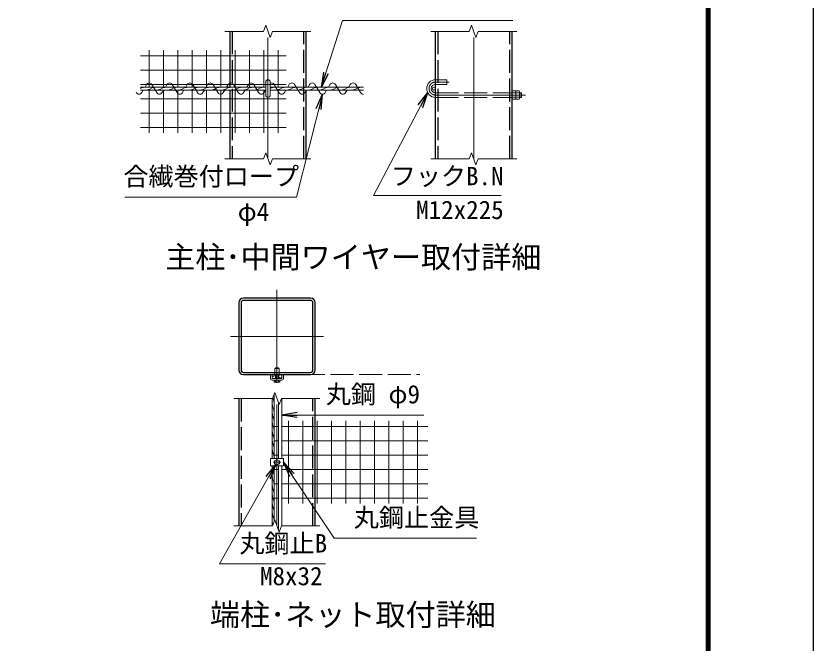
# Model space of a CAD drawing. Units: millimetres, scale not verified. Extents: x -16800 to 16800, y -11880 to 11880.
# Drawn here: x 8461 to 16800, y 261 to 6820 of the extents above; entities that cross this region are included whole.
import ezdxf
from ezdxf.enums import TextEntityAlignment as Align

# ---------------------------------------------------------------- set-up
doc = ezdxf.new("R2010")
doc.units = ezdxf.units.MM
doc.header["$LTSCALE"] = 40
doc.linetypes.add('DASHED', pattern=[7.5, 6, -1.5])
doc.linetypes.add('USER1', pattern=[50.8, 31.75, -6.35, 6.35, -6.35])
for name, color, linetype, lineweight in [('0-0_D-TTL-TXT', 7, 'Continuous', 13), ('0-1_D-STR1', 1, 'Continuous', 25), ('0-2_D-BMK', 2, 'USER1', 13), ('0-3_D-STR3', 3, 'Continuous', 13), ('0-4_D-STR-DIM', 7, 'Continuous', 13), ('0-5_D-STR-TXT', 7, 'Continuous', 13), ('0-7_D-STR2', 7, 'Continuous', 13), ('0-C_D-TTL', 7, 'Continuous', 25)]:
    doc.layers.add(name, color=color, linetype=linetype, lineweight=lineweight)
doc.layers.add('0-8_0', color=7, linetype='Continuous')
doc.styles.add('ＭＳ ゴシック', font='')
doc.styles.get('ＭＳ ゴシック').set_extended_font_data('MS Gothic')

# ---------------------------------------------------------------- blocks, each defined once
blk = doc.blocks.new('_Open')
at = {"layer": '0-8_0'}
blk.add_line((-40, 6.67), (0, 0), dxfattribs=at)
blk.add_lwpolyline([(-40, -6.67), (0, 0), (-40, 0)], dxfattribs=at)

msp = doc.modelspace()

# ---------------------------------------------------------------- linework, layer by layer
at = {"layer": '0-1_D-STR1'}
for p, q in [((10697.29, 6659.41), (10697.29, 6076.74)), ((11497.3, 6076.74), (11497.3, 6659.41)), ((12850.01, 5326.08), (12850.01, 6659.41)), ((13650.01, 6659.41), (13650.01, 5326.08)), ((10697.29, 6044.74), (10697.29, 5326.08)), ((11497.3, 5326.08), (11497.3, 6044.74)), ((11543.57, 3868.48), (10839.57, 3868.48)), ((11543.57, 3844.48), (10839.57, 3844.48)), ((10791.57, 3820.48), (10791.57, 3116.48)), ((10815.57, 3820.48), (10815.57, 3116.48)), ((11567.57, 3116.48), (11567.57, 3820.48)), ((11591.57, 3116.48), (11591.57, 3820.48)), ((10839.57, 3092.48), (11543.57, 3092.48)), ((10839.57, 3068.48), (11543.57, 3068.48)), ((10791.57, 2819.02), (10791.57, 1485.69)), ((11591.57, 1485.69), (11591.57, 2819.02))]:
    msp.add_line(p, q, dxfattribs=at)
at = {"layer": '0-1_D-STR1', "linetype": 'DASHED'}
for p, q in [((10721.29, 6659.41), (10721.29, 5326.08)), ((11473.3, 5326.08), (11473.3, 6659.41)), ((12874.01, 6659.41), (12874.01, 5326.08)), ((13626.01, 5326.08), (13626.01, 6659.41)), ((10815.57, 2819.02), (10815.57, 1485.69)), ((11567.57, 1485.69), (11567.57, 2819.02))]:
    msp.add_line(p, q, dxfattribs=at)
at = {"layer": '0-1_D-STR1'}
for centre, radius, start, end in [((10839.57, 3820.48), 48, 90, 180), ((10839.57, 3820.48), 24, 90, 180), ((11543.57, 3820.48), 48, 0, 90), ((11543.57, 3820.48), 24, 0, 90), ((10839.57, 3116.48), 48, 180, 270), ((10839.57, 3116.48), 24, 180, 270), ((11543.57, 3116.48), 24, 270, 0), ((11543.57, 3116.48), 48, 270, 0)]:
    msp.add_arc(centre, radius, start, end, dxfattribs=at)
at = {"layer": '0-2_D-BMK'}
for p, q in [((11097.29, 5326.08), (11097.29, 6659.41)), ((13250.01, 5326.08), (13250.01, 6659.41)), ((12991.93, 6128.74), (12850.01, 6128.74)), ((12850.01, 5992.74), (13790.01, 5992.74)), ((11191.57, 3953.98), (11191.57, 2982.98)), ((10706.08, 3468.48), (11677.07, 3468.48)), ((11191.57, 1485.69), (11191.57, 2819.02)), ((11151.57, 2152.36), (11231.57, 2152.36))]:
    msp.add_line(p, q, dxfattribs=at)
msp.add_arc((12850.01, 6060.74), 68, 90, 270, dxfattribs=at)
at = {"layer": '0-3_D-STR3', "color": 4}
for p, q in [((9826.6, 6102.74), (9811.2, 6076.74)), ((9883.46, 6102.74), (9933.2, 6018.74)), ((10039.8, 6102.74), (10024.4, 6076.74)), ((10096.66, 6102.74), (10146.4, 6018.74)), ((10253.01, 6102.74), (10237.61, 6076.74)), ((10309.87, 6102.74), (10359.61, 6018.74)), ((10466.21, 6102.74), (10450.82, 6076.74)), ((10523.07, 6102.74), (10572.82, 6018.74)), ((10679.42, 6102.74), (10664.02, 6076.74)), ((10736.28, 6102.74), (10786.02, 6018.74)), ((10892.62, 6102.74), (10877.23, 6076.74)), ((10949.48, 6102.74), (10999.23, 6018.74)), ((11162.69, 6102.74), (11212.43, 6018.74)), ((11319.03, 6102.74), (11303.64, 6076.74)), ((11375.9, 6102.74), (11425.64, 6018.74)), ((11532.24, 6102.74), (11516.84, 6076.74)), ((11589.1, 6102.74), (11638.84, 6018.74)), ((11745.45, 6102.74), (11730.05, 6076.74)), ((11802.31, 6102.74), (11852.05, 6018.74)), ((11958.65, 6102.74), (11943.26, 6076.74)), ((12015.51, 6102.74), (12065.25, 6018.74)), ((9792.25, 6044.74), (9776.85, 6018.74)), ((10005.46, 6044.74), (9990.06, 6018.74)), ((10218.66, 6044.74), (10203.26, 6018.74)), ((10431.87, 6044.74), (10416.47, 6018.74)), ((10645.07, 6044.74), (10629.68, 6018.74)), ((10858.28, 6044.74), (10842.88, 6018.74)), ((11073.29, 6047.8), (11055.11, 6017.09)), ((11284.69, 6044.74), (11269.29, 6018.74)), ((11497.89, 6044.74), (11482.5, 6018.74)), ((11711.1, 6044.74), (11695.7, 6018.74)), ((11924.31, 6044.74), (11908.91, 6018.74))]:
    msp.add_line(p, q, dxfattribs=at)
at = {"layer": '0-3_D-STR3'}
for p, q in [((11073.29, 6128.74), (11073.29, 5992.74)), ((11121.29, 6128.74), (11121.29, 5992.74)), ((9763.96, 6076.74), (11073.29, 6076.74)), ((9763.96, 6044.74), (11073.29, 6044.74)), ((11121.29, 6076.74), (12097.29, 6076.74)), ((11121.29, 6044.74), (12097.29, 6044.74)), ((13650.01, 6036.54), (13650.01, 5948.94)), ((13650.01, 6036.54), (13686.81, 6036.54)), ((13650.01, 6014.64), (13686.81, 6014.64)), ((13690.01, 6036.54), (13690.01, 5948.94)), ((13690.01, 6036.54), (13726.81, 6036.54)), ((13690.01, 6027.21), (13690.01, 5958.28)), ((13690.01, 6014.64), (13726.81, 6014.64)), ((13730.01, 6027.21), (13730.01, 5958.28)), ((13730.01, 6016.74), (13746.22, 6016.74)), ((13730.01, 6012.96), (13750.01, 6012.96)), ((13750.01, 6012.96), (13746.22, 6016.74)), ((13746.22, 6016.74), (13746.22, 5968.74)), ((13750.01, 6012.96), (13750.01, 5972.53)), ((13650.01, 5970.84), (13686.81, 5970.84)), ((13650.01, 5948.94), (13686.81, 5948.94)), ((13690.01, 5970.84), (13726.81, 5970.84)), ((13690.01, 5948.94), (13726.81, 5948.94)), ((13730.01, 5968.74), (13746.22, 5968.74)), ((11169.17, 3068.48), (11169.57, 3131.28)), ((11213.57, 3131.28), (11169.57, 3131.28)), ((11175.57, 3134.88), (11180.37, 3139.68)), ((11175.57, 3134.88), (11207.57, 3134.88)), ((11175.57, 3131.28), (11175.57, 3134.88)), ((11178.57, 3131.28), (11178.57, 3137.88)), ((11180.37, 3139.68), (11202.77, 3139.68)), ((11207.57, 3134.88), (11202.77, 3139.68)), ((11204.57, 3131.28), (11204.57, 3137.88)), ((11207.57, 3131.28), (11207.57, 3134.88)), ((11213.57, 3131.28), (11213.97, 3068.48)), ((11122.77, 3068.48), (11139.57, 3068.48)), ((11122.77, 3028.48), (11122.77, 3068.48)), ((11139.57, 3030.48), (11139.57, 3068.48)), ((11139.57, 3011.68), (11243.57, 3011.68)), ((11141.57, 3028.48), (11241.57, 3028.48)), ((11161.55, 3011.68), (11161.55, 2993.27)), ((11161.55, 3011.68), (11221.6, 3011.68)), ((11175.57, 3028.48), (11175.57, 3068.48)), ((11176.56, 3011.68), (11176.56, 2993.27)), ((11178.57, 3028.48), (11178.57, 3068.48)), ((11204.57, 3028.48), (11204.57, 3068.48)), ((11206.58, 3011.68), (11206.58, 2993.27)), ((11207.57, 3028.48), (11207.57, 3068.48)), ((11221.6, 3011.68), (11221.6, 2993.27)), ((11243.57, 3030.48), (11243.57, 3068.48)), ((11243.57, 3068.48), (11260.37, 3068.48)), ((11260.37, 3028.48), (11260.37, 3068.48)), ((11166.37, 2990.48), (11161.55, 2993.27)), ((11166.37, 2990.48), (11216.77, 2990.48)), ((11216.77, 2990.48), (11221.6, 2993.27)), ((11163.57, 2190.36), (11163.57, 2868.95)), ((11139.57, 2190.36), (11139.57, 2819.02)), ((11207.57, 2190.36), (11207.57, 2775.06)), ((11243.57, 2190.36), (11243.57, 2819.02)), ((11122.77, 2190.36), (11260.37, 2190.36)), ((11122.77, 2190.36), (11122.77, 2114.36)), ((11165.57, 2167.37), (11191.57, 2182.38)), ((11191.57, 2182.38), (11217.57, 2167.37)), ((11260.37, 2190.36), (11260.37, 2114.36)), ((11122.77, 2114.36), (11260.37, 2114.36)), ((11139.57, 1485.69), (11139.57, 2114.36)), ((11163.57, 1535.62), (11163.57, 2114.36)), ((11165.57, 2137.35), (11165.57, 2167.37)), ((11191.57, 2122.33), (11165.57, 2137.35)), ((11217.57, 2137.35), (11191.57, 2122.33)), ((11207.57, 1441.73), (11207.57, 2114.36)), ((11217.57, 2167.37), (11217.57, 2137.35)), ((11243.57, 1485.69), (11243.57, 2114.36))]:
    msp.add_line(p, q, dxfattribs=at)
at = {"layer": '0-3_D-STR3', "linetype": 'DASHED'}
for p, q in [((12850.01, 6152.74), (12970.01, 6152.74)), ((12850.01, 6104.74), (12970.01, 6104.74)), ((12970.01, 6152.74), (12970.01, 6104.74)), ((12850.01, 6016.74), (13650.01, 6016.74)), ((12850.01, 5968.74), (13650.01, 5968.74))]:
    msp.add_line(p, q, dxfattribs=at)
at = {"layer": '0-3_D-STR3'}
for points in [[(9811.96, 6076.74), (9771.95, 6067.49), (9763.96, 6062.88)], [(9925.28, 6076.74), (9885.27, 6067.49), (9860.74, 6053.33), (9823.92, 6044.74)], [(10038.61, 6076.74), (9998.59, 6067.49), (9974.06, 6053.33), (9937.24, 6044.74)], [(10151.93, 6076.74), (10111.92, 6067.49), (10087.38, 6053.33), (10050.57, 6044.74)], [(10265.25, 6076.74), (10225.24, 6067.49), (10200.7, 6053.33), (10163.89, 6044.74)], [(10378.57, 6076.74), (10338.56, 6067.49), (10314.02, 6053.33), (10277.21, 6044.74)], [(10491.9, 6076.74), (10451.88, 6067.49), (10427.35, 6053.33), (10390.53, 6044.74)], [(10605.22, 6076.74), (10565.21, 6067.49), (10540.67, 6053.33), (10503.86, 6044.74)], [(10718.54, 6076.74), (10678.53, 6067.49), (10653.99, 6053.33), (10617.18, 6044.74)], [(10831.86, 6076.74), (10791.85, 6067.49), (10767.31, 6053.33), (10730.5, 6044.74)], [(10945.19, 6076.74), (10905.17, 6067.49), (10880.64, 6053.33), (10843.82, 6044.74)], [(11058.51, 6076.74), (11018.49, 6067.49), (10993.96, 6053.33), (10957.14, 6044.74)], [(11171.83, 6076.74), (11131.82, 6067.49), (11121.29, 6061.42)], [(11285.15, 6076.74), (11245.14, 6067.49), (11220.6, 6053.33), (11183.79, 6044.74)], [(11398.47, 6076.74), (11358.46, 6067.49), (11333.93, 6053.33), (11297.11, 6044.74)], [(11511.8, 6076.74), (11471.78, 6067.49), (11447.25, 6053.33), (11410.43, 6044.74)], [(11625.12, 6076.74), (11585.11, 6067.49), (11560.57, 6053.33), (11523.76, 6044.74)], [(11738.44, 6076.74), (11698.43, 6067.49), (11673.89, 6053.33), (11637.08, 6044.74)], [(11851.76, 6076.74), (11811.75, 6067.49), (11787.21, 6053.33), (11750.4, 6044.74)], [(11965.09, 6076.74), (11925.07, 6067.49), (11900.54, 6053.33), (11863.72, 6044.74)], [(12078.41, 6076.74), (12038.4, 6067.49), (12013.86, 6053.33), (11977.04, 6044.74)], [(13730.01, 5972.53), (13750.01, 5972.53), (13746.22, 5968.74)], [(11139.57, 2761.16), (11147.2, 2723.21), (11157.28, 2705.55), (11163.57, 2669.11)], [(11146.4, 2821.77), (11147.2, 2817.79), (11157.28, 2800.12), (11163.57, 2763.69)], [(11139.57, 2666.59), (11147.2, 2628.64), (11157.28, 2610.98), (11163.57, 2574.54)], [(11139.57, 2572.02), (11147.2, 2534.07), (11157.28, 2516.41), (11163.57, 2479.97)], [(11139.57, 2477.44), (11147.2, 2439.5), (11157.28, 2421.83), (11163.57, 2385.4)], [(11139.57, 2382.87), (11147.2, 2344.93), (11157.28, 2327.26), (11163.57, 2290.83)], [(11139.57, 2288.3), (11147.2, 2250.35), (11157.28, 2232.69), (11163.57, 2196.26)], [(11139.57, 2099.16), (11147.2, 2061.21), (11157.28, 2043.55), (11163.57, 2007.11)], [(11139.57, 2004.59), (11147.2, 1966.64), (11157.28, 1948.98), (11163.57, 1912.54)], [(11139.57, 1910.01), (11147.2, 1872.07), (11157.28, 1854.4), (11163.57, 1817.97)], [(11139.57, 1815.44), (11147.2, 1777.5), (11157.28, 1759.83), (11163.57, 1723.4)], [(11139.57, 1720.87), (11147.2, 1682.92), (11157.28, 1665.26), (11163.57, 1628.83)], [(11139.57, 1626.3), (11147.2, 1588.35), (11157.28, 1570.69), (11163.57, 1534.25)], [(11139.57, 1531.73), (11147.2, 1493.78), (11147.9, 1492.56)]]:
    msp.add_lwpolyline(points, dxfattribs=at)
for centre, radius in [((12834.01, 6060.74), 16), ((11151.57, 3056.48), 12), ((11225.57, 3050.48), 18), ((11191.57, 2152.36), 25)]:
    msp.add_circle(centre, radius, dxfattribs=at)
at = {"layer": '0-3_D-STR3', "color": 4}
for centre, start, end in [((9855.03, 6087.03), 28.93798, 151.06202), ((10068.23, 6087.03), 28.93798, 151.06202), ((10281.44, 6087.03), 28.93798, 151.06202), ((10494.64, 6087.03), 28.93798, 151.06202), ((10707.85, 6087.03), 28.93798, 151.06202), ((10921.05, 6087.03), 28.93798, 151.06202), ((11134.26, 6087.03), 28.93798, 113.52174), ((11347.46, 6087.03), 28.93798, 151.06202), ((11560.67, 6087.03), 28.93798, 151.06202), ((11773.88, 6087.03), 28.93798, 151.06202), ((11987.08, 6087.03), 28.93798, 151.06202), ((9748.42, 6034.46), 208.93798, 331.06202), ((9961.63, 6034.46), 208.93798, 331.06202), ((10174.83, 6034.46), 208.93798, 331.06202), ((10388.04, 6034.46), 208.93798, 331.06202), ((10601.25, 6034.46), 208.93798, 331.06202), ((10814.45, 6034.46), 208.93798, 331.06202), ((11027.66, 6034.46), 208.93798, 331.06202), ((11240.86, 6034.46), 208.93798, 331.06202), ((11454.07, 6034.46), 208.93798, 331.06202), ((11667.27, 6034.46), 208.93798, 331.06202), ((11880.48, 6034.46), 208.93798, 331.06202), ((12093.68, 6034.46), 208.93798, 276.37941)]:
    msp.add_arc(centre, 32.49, start, end, dxfattribs=at)
at = {"layer": '0-3_D-STR3'}
for centre, radius, start, end in [((11097.29, 6128.74), 24, 0, 180), ((12850.01, 6060.74), 92, 90, 270), ((12850.01, 6060.74), 44, 90, 270), ((13613.47, 5992.74), 76.54, 343.37369, 16.62631), ((13670.09, 6025.59), 19.99, 326.78843, 33.21157), ((13653.47, 5992.74), 76.54, 343.37369, 16.62631), ((13710.09, 6025.59), 19.99, 326.78843, 33.21157), ((11097.29, 5992.74), 24, 180, 0), ((13670.09, 5959.89), 19.99, 326.78843, 33.21157), ((13710.09, 5959.89), 19.99, 326.78843, 33.21157), ((11139.57, 3028.48), 16.8, 180, 270), ((11141.57, 3030.48), 2, 180, 270), ((11141.57, 3030.48), 2, 180, 270), ((11241.57, 3030.48), 2, 270, 0), ((11243.57, 3028.48), 16.8, 270, 0), ((11169.06, 3004.23), 13.29, 235.61585, 304.38415), ((11191.57, 3040.62), 49.68, 252.4121, 287.5879), ((11214.09, 3004.23), 13.29, 235.61585, 304.38415)]:
    msp.add_arc(centre, radius, start, end, dxfattribs=at)
at = {"layer": '0-4_D-STR-DIM'}
for p, q in [((11074.21, 6722.84), (11051.12, 6659.41)), ((11120.38, 6595.98), (11074.21, 6722.84)), ((13226.92, 6722.84), (13203.84, 6659.41)), ((13273.1, 6595.98), (13226.92, 6722.84)), ((10647.29, 6659.41), (11051.12, 6659.41)), ((11143.47, 6659.41), (11120.38, 6595.98)), ((11143.47, 6659.41), (11547.29, 6659.41)), ((12800.01, 6659.41), (13203.84, 6659.41)), ((13296.18, 6659.41), (13273.1, 6595.98)), ((13296.18, 6659.41), (13700.01, 6659.41)), ((11074.21, 5389.51), (11051.12, 5326.08)), ((11120.38, 5262.65), (11074.21, 5389.51)), ((13226.92, 5389.51), (13203.84, 5326.08)), ((13273.1, 5262.65), (13226.92, 5389.51)), ((10647.29, 5326.08), (11051.12, 5326.08)), ((11143.47, 5326.08), (11120.38, 5262.65)), ((11143.47, 5326.08), (11547.29, 5326.08)), ((12800.01, 5326.08), (13203.84, 5326.08)), ((13296.18, 5326.08), (13273.1, 5262.65)), ((13296.18, 5326.08), (13700.01, 5326.08)), ((11168.49, 2882.45), (11145.4, 2819.02)), ((11214.66, 2755.59), (11168.49, 2882.45)), ((10741.57, 2819.02), (11145.4, 2819.02)), ((11237.75, 2819.02), (11214.66, 2755.59)), ((11237.75, 2819.02), (11641.57, 2819.02)), ((11168.49, 1549.12), (11145.4, 1485.69)), ((11214.66, 1422.26), (11168.49, 1549.12)), ((10741.57, 1485.69), (11145.4, 1485.69)), ((11237.75, 1485.69), (11214.66, 1422.26)), ((11237.75, 1485.69), (11641.57, 1485.69))]:
    msp.add_line(p, q, dxfattribs=at)
at = {"layer": '0-5_D-STR-TXT'}
msp.add_line((12726.81, 2645.75), (11245.57, 2645.75), dxfattribs=at)
for points in [[(13657.98, 6771.25), (11876.62, 6771.25), (11655.49, 6072.25)], [(13538.13, 4943.9), (12201.44, 4943.9), (12767.55, 6016.35)], [(9600.03, 4924.59), (11394.59, 4924.59), (11666.78, 6000.04)], [(11698.82, 1089.83), (10591.57, 1089.83), (11177.59, 2128.1)], [(13279.92, 1358.79), (11788.91, 1358.79), (11261.48, 2150.69)]]:
    msp.add_lwpolyline(points, dxfattribs=at)
at = {"layer": '0-7_D-STR2'}
for p, q in [((9854.31, 6076.74), (9854.31, 6462.83)), ((10004.31, 6076.74), (10004.31, 6462.83)), ((10154.31, 6076.74), (10154.31, 6462.83)), ((10304.31, 6076.74), (10304.31, 6462.83)), ((10454.31, 6076.74), (10454.31, 6462.83)), ((10604.31, 6076.74), (10604.31, 6462.83)), ((10754.31, 6076.74), (10754.31, 6462.83)), ((10904.31, 6076.74), (10904.31, 6462.83)), ((11054.31, 6076.74), (11054.31, 6462.83)), ((11204.31, 6076.74), (11204.31, 6462.83)), ((9763.96, 6403.18), (11286.01, 6403.18)), ((9763.96, 6253.18), (11286.01, 6253.18)), ((9763.96, 6103.18), (11286.01, 6103.18)), ((9854.31, 5597.5), (9854.31, 6044.74)), ((10004.31, 5597.5), (10004.31, 6044.74)), ((10154.31, 5597.5), (10154.31, 6044.74)), ((10304.31, 5597.5), (10304.31, 6044.74)), ((10454.31, 5597.5), (10454.31, 6044.74)), ((10604.31, 5597.5), (10604.31, 6044.74)), ((10754.31, 5597.5), (10754.31, 6044.74)), ((10904.31, 5597.5), (10904.31, 6044.74)), ((11054.31, 5597.5), (11054.31, 6044.74)), ((11204.31, 5597.5), (11204.31, 6044.74)), ((9763.96, 5953.18), (11286.01, 5953.18)), ((9763.96, 5803.18), (11286.01, 5803.18)), ((9763.96, 5653.18), (11286.01, 5653.18)), ((11163.57, 2525.37), (11207.57, 2525.37)), ((11243.57, 2525.37), (12768.78, 2525.37)), ((11311.4, 1719.69), (11311.4, 2585.02)), ((11461.4, 1719.69), (11461.4, 2585.02)), ((11611.4, 1719.69), (11611.4, 2585.02)), ((11761.4, 1719.69), (11761.4, 2585.02)), ((11911.4, 1719.69), (11911.4, 2585.02)), ((12061.4, 1719.69), (12061.4, 2585.02)), ((12211.4, 1719.69), (12211.4, 2585.02)), ((12361.4, 1719.69), (12361.4, 2585.02)), ((12511.4, 1719.69), (12511.4, 2585.02)), ((12661.4, 1719.69), (12661.4, 2585.02)), ((11163.57, 2375.37), (11207.57, 2375.37)), ((11243.57, 2375.37), (12768.78, 2375.37)), ((11163.57, 2225.37), (11207.57, 2225.37)), ((11243.57, 2225.37), (12768.78, 2225.37)), ((11163.57, 2075.37), (11207.57, 2075.37)), ((11243.57, 2075.37), (12768.78, 2075.37)), ((11163.57, 1925.37), (11207.57, 1925.37)), ((11243.57, 1925.37), (12768.78, 1925.37)), ((11163.57, 1775.37), (11207.57, 1775.37)), ((11243.57, 1775.37), (12768.78, 1775.37))]:
    msp.add_line(p, q, dxfattribs=at)
at = {"layer": '0-7_D-STR2', "linetype": 'DASHED'}
msp.add_line((11151.57, 3068.48), (12685.63, 3068.48), dxfattribs=at)
at = {"layer": '0-C_D-TTL', "color": 2}
msp.add_lwpolyline([(-16800, 11880), (16800, 11880), (16800, -11880), (-16800, -11880)], close=True, dxfattribs=at)
at = {"layer": '0-C_D-TTL'}
for points in [[(-15720, 11000), (15720, 11000), (15720, -11000), (-15720, -11000)], [(-15710, 10990), (15710, 10990), (15710, -10990), (-15710, -10990)], [(-15700, 10980), (15700, 10980), (15700, -10980), (-15700, -10980)], [(-15690, 10970), (15690, 10970), (15690, -10970), (-15690, -10970)], [(-15680, 10960), (15680, 10960), (15680, -10960), (-15680, -10960)]]:
    msp.add_lwpolyline(points, close=True, dxfattribs=at)

# ---------------------------------------------------------------- block references
at = {"layer": '0-5_D-STR-TXT', "xscale": 4, "yscale": 4}
for p, rotation in [((11654.89, 6070.34), 252.44513), ((11667.27, 6001.98), 75.79664), ((12768.48, 6018.12), 62.17221), ((11243.57, 2645.75), 180), ((11178.57, 2129.84), 60.55864), ((11260.37, 2152.36), 123.66466)]:
    msp.add_blockref('_Open', p, dxfattribs=dict(at, rotation=rotation))

# ---------------------------------------------------------------- texts
at = {"layer": '0-0_D-TTL-TXT', "style": 'ＭＳ ゴシック'}
for s, p in [('主柱･中間ワイヤー取付詳細', (10022.59, 4113.59)), ('端柱･ネット取付詳細', (10490.41, 373.21))]:
    msp.add_text(s, height=230.8, dxfattribs=at).set_placement(p, align=Align.BOTTOM_LEFT)
at = {"layer": '0-5_D-STR-TXT', "style": 'ＭＳ ゴシック'}
for s, p in [('合繊巻付ロープ', (9584.8, 4988.64)), ('フックB.N', (12381.79, 4991.71)), ('φ4', (10780.74, 4618.97)), ('M12x225', (12647.39, 4638.28)), ('丸鋼 φ9', (11702.44, 2710.31)), ('丸鋼止金具', (11995.65, 1419.79)), ('丸鋼止B', (10798.31, 1150.33)), ('M8x32', (11014.14, 808.06))]:
    msp.add_text(s, height=192.4, dxfattribs=at).set_placement(p, align=Align.BOTTOM_LEFT)

doc.saveas('drawing.dxf')
